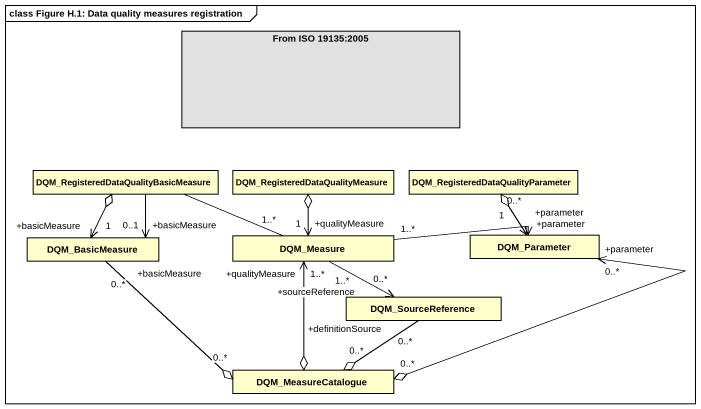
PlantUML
@startuml
mainframe class Figure H.1: Data quality measures registration
allowmixing
hide circle
hide empty members
rectangle "From ISO 19135:2005" as From_ISO_19135_2005 #E1E1E1
class "DQM_RegisteredDataQualityBasicMeasure" as DQM_RegisteredDataQualityBas
class "DQM_RegisteredDataQualityMeasure" as DQM_RegisteredDataQualityMea
class "DQM_RegisteredDataQualityParameter" as DQM_RegisteredDataQualityPar
class DQM_BasicMeasure
class DQM_Measure
class DQM_Parameter
class DQM_SourceReference
class DQM_MeasureCatalogue
DQM_RegisteredDataQualityBas o--> "+basicMeasure\n1" DQM_BasicMeasure
DQM_RegisteredDataQualityMea o--> "+qualityMeasure\n1" DQM_Measure
DQM_RegisteredDataQualityPar o--> "+parameter\n1" DQM_Parameter
DQM_BasicMeasure "+basicMeasure\n0..*" --o "0..*" DQM_MeasureCatalogue
DQM_Measure "1..*" -left-> "+basicMeasure\n0..1" DQM_BasicMeasure
DQM_Measure "1..*" -right-> "+parameter\n0..*" DQM_Parameter
DQM_Measure "1..*" -right-> "+sourceReference\n0..*" DQM_SourceReference
DQM_Parameter "+parameter\n0..*" <--o "0..*" DQM_MeasureCatalogue
DQM_SourceReference "+definitionSource\n0..*" --o "0..*" DQM_MeasureCatalogue
DQM_MeasureCatalogue o-up-> "+qualityMeasure\n1..*" DQM_Measure
@enduml
